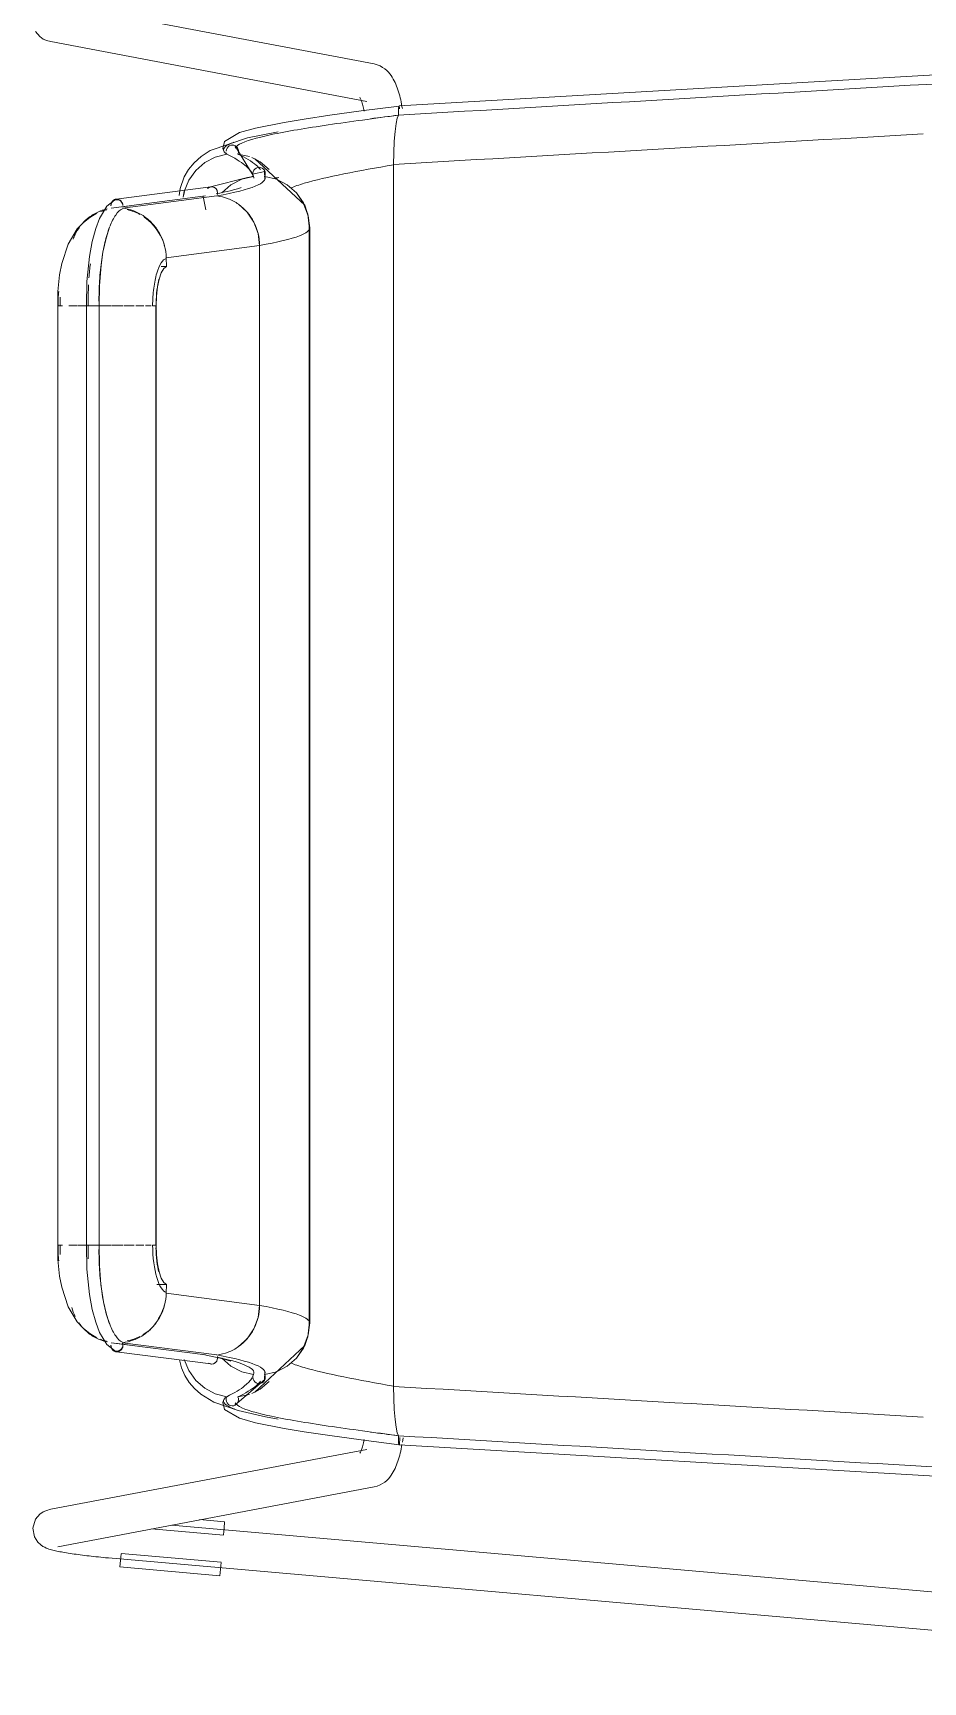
# Model space of a CAD drawing. Header units: millimetres. Extents: x 155927 to 295199, y -4084 to 97293.
# Drawn here: x 158906 to 159186, y 25223 to 25741 of the extents above; entities that cross this region are included whole.
import ezdxf

# ---------------------------------------------------------------- set-up
doc = ezdxf.new("R2010")
doc.units = ezdxf.units.MM
doc.header["$MEASUREMENT"] = 0
doc.layers.add('I-FURN', color=8, linetype='CONTINUOUS', lineweight=9)

msp = doc.modelspace()

# ---------------------------------------------------------------- linework, layer by layer
at = {"layer": 'I-FURN'}
for p, q in [((159013.41, 25731.3), (158914.12, 25750.11)), ((158907.13, 25741.46), (158908.45, 25739.88)), ((158908.45, 25739.88), (158909.53, 25739.13)), ((158909.53, 25739.13), (158910.33, 25738.76)), ((158910.33, 25738.76), (158910.95, 25738.54)), ((158910.95, 25738.54), (158911.47, 25738.41)), ((158911.47, 25738.41), (158911.89, 25738.32)), ((158911.89, 25738.32), (159011.18, 25719.51)), ((159021.26, 25718.11), (159353.17, 25737.39)), ((159013.41, 25731.3), (159014.4, 25731.04)), ((159014.4, 25731.04), (159015.29, 25730.68)), ((159015.29, 25730.68), (159016.08, 25730.24)), ((159016.08, 25730.24), (159016.77, 25729.75)), ((159016.77, 25729.75), (159017.37, 25729.24)), ((159017.37, 25729.24), (159017.89, 25728.72)), ((159017.89, 25728.72), (159018.34, 25728.19)), ((159018.34, 25728.19), (159018.74, 25727.66)), ((159018.74, 25727.66), (159019.1, 25727.12)), ((159019.1, 25727.12), (159019.42, 25726.58)), ((159019.42, 25726.58), (159019.71, 25726.05)), ((159019.71, 25726.05), (159019.99, 25725.5)), ((159019.99, 25725.5), (159020.24, 25724.94)), ((159020.24, 25724.94), (159020.47, 25724.37)), ((159020.47, 25724.37), (159020.69, 25723.79)), ((159008.95, 25720.73), (159008.96, 25720.7)), ((159008.96, 25720.7), (159009.01, 25720.63)), ((159009.01, 25720.63), (159009.05, 25720.54)), ((159009.05, 25720.54), (159009.13, 25720.39)), ((159009.13, 25720.39), (159009.21, 25720.2)), ((159009.21, 25720.2), (159009.31, 25719.96)), ((159009.31, 25719.96), (159009.41, 25719.69)), ((159009.41, 25719.69), (159009.52, 25719.39)), ((159009.52, 25719.39), (159009.63, 25719.05)), ((159009.63, 25719.05), (159009.73, 25718.69)), ((159020.69, 25723.79), (159020.9, 25723.19)), ((159020.9, 25723.19), (159021.09, 25722.59)), ((159021.09, 25722.59), (159021.28, 25721.97)), ((159021.28, 25721.97), (159021.45, 25721.34)), ((159021.45, 25721.34), (159021.61, 25720.7)), ((159021.61, 25720.7), (159021.76, 25720.04)), ((159021.76, 25720.04), (159021.91, 25719.37)), ((159021.91, 25719.37), (159022.04, 25718.69)), ((158991.45, 25714.01), (158985.14, 25712.98)), ((158999.47, 25715.19), (158991.45, 25714.01)), ((159009.4, 25716.55), (158999.47, 25715.19)), ((159021.26, 25718.1), (159009.4, 25716.55)), ((159009.73, 25718.69), (159009.84, 25718.29)), ((159009.84, 25718.29), (159009.95, 25717.87)), ((159009.95, 25717.87), (159010.05, 25717.43)), ((159010.05, 25717.43), (159010.15, 25716.96)), ((159010.15, 25716.96), (159010.25, 25716.47)), ((159020.3, 25712.6), (159020.67, 25714.34)), ((159020.67, 25714.34), (159020.3, 25712.59)), ((159020.67, 25714.34), (159021.07, 25715.24)), ((159021.07, 25715.24), (159020.67, 25714.34)), ((159021.05, 25716.7), (159021.08, 25717.16)), ((159021.06, 25716.7), (159021.05, 25716.21)), ((159021.05, 25716.21), (159021.05, 25716.7)), ((159021.05, 25716.21), (159021.05, 25715.71)), ((159021.05, 25715.71), (159021.05, 25716.21)), ((159021.05, 25715.71), (159021.07, 25715.24)), ((159021.07, 25715.24), (159021.05, 25715.71)), ((159021.08, 25717.15), (159021.06, 25716.7)), ((159021.11, 25717.54), (159021.08, 25717.15)), ((159021.08, 25717.16), (159021.11, 25717.54)), ((159021.15, 25717.84), (159021.11, 25717.54)), ((159021.11, 25717.54), (159021.15, 25717.84)), ((159021.26, 25718.11), (159021.31, 25718.04)), ((159021.31, 25718.04), (159021.26, 25718.1)), ((159021.4, 25717.57), (159021.36, 25717.86)), ((159021.36, 25717.86), (159021.4, 25717.57)), ((159021.44, 25717.19), (159021.4, 25717.57)), ((159021.4, 25717.57), (159021.44, 25717.19)), ((159022.04, 25718.69), (159022.17, 25718)), ((159022.17, 25718), (159022.28, 25717.3)), ((158971.12, 25709.77), (158966.48, 25707)), ((158976.12, 25711.18), (158971.12, 25709.77)), ((158983.34, 25710), (158973.68, 25708.09)), ((158985.14, 25712.98), (158976.12, 25711.18)), ((159019.75, 25707.04), (159019.99, 25710.1)), ((159019.99, 25710.09), (159019.75, 25706.99)), ((159019.99, 25710.13), (159020.3, 25712.59)), ((159020.3, 25712.59), (159019.99, 25710.09)), ((158961.97, 25704.11), (158959.14, 25702.29)), ((158973.68, 25708.09), (158961.97, 25704.11)), ((158966.48, 25707), (158965.95, 25704.81)), ((158965.95, 25704.81), (158966.25, 25703.9)), ((158967.04, 25704.45), (158966.96, 25703.96)), ((158966.97, 25703.96), (158967.04, 25704.45)), ((158967.04, 25704.45), (158967.24, 25704.91)), ((158967.23, 25704.91), (158967.04, 25704.45)), ((158967.54, 25705.3), (158967.23, 25704.91)), ((158967.24, 25704.91), (158967.54, 25705.29)), ((158967.94, 25705.6), (158967.54, 25705.3)), ((158967.54, 25705.29), (158967.94, 25705.59)), ((158967.94, 25705.59), (158968.39, 25705.79)), ((158968.39, 25705.79), (158967.94, 25705.6)), ((158968.87, 25705.87), (158968.39, 25705.79)), ((158968.39, 25705.79), (158968.87, 25705.86)), ((158969.36, 25705.81), (158968.87, 25705.87)), ((158968.87, 25705.86), (158969.36, 25705.8)), ((158969.82, 25705.63), (158969.36, 25705.81)), ((158969.36, 25705.8), (158969.82, 25705.62)), ((158969.73, 25705.67), (158975.44, 25696.28)), ((158970.22, 25705.34), (158969.82, 25705.63)), ((158969.82, 25705.62), (158970.22, 25705.33)), ((158970.54, 25704.96), (158970.22, 25705.34)), ((158970.22, 25705.33), (158970.54, 25704.96)), ((158970.54, 25704.96), (158970.75, 25704.51)), ((158970.75, 25704.51), (158970.54, 25704.96)), ((158970.81, 25703.52), (158970.66, 25703.04)), ((158970.66, 25703.04), (158970.81, 25703.52)), ((158970.75, 25704.51), (158970.84, 25704.02)), ((158970.84, 25704.02), (158970.75, 25704.51)), ((158970.84, 25704.02), (158970.81, 25703.52)), ((158970.81, 25703.52), (158970.84, 25704.02)), ((159019.6, 25703.52), (159019.75, 25706.99)), ((159019.75, 25706.99), (159019.6, 25703.46)), ((158956.9, 25700.3), (158955.12, 25698.13)), ((158959.14, 25702.29), (158956.9, 25700.3)), ((158960.22, 25700.35), (158957.39, 25697.87)), ((158963.54, 25702.09), (158960.22, 25700.35)), ((158967.17, 25702.99), (158963.54, 25702.09)), ((158967.17, 25702.99), (158967.01, 25703.46)), ((158967.01, 25703.46), (158967.17, 25702.99)), ((158970.66, 25703.04), (158974.27, 25702.25)), ((158974.27, 25702.26), (158970.66, 25703.04)), ((158977.6, 25700.62), (158975.02, 25701.98)), ((158975.94, 25698.33), (158975.62, 25697.94)), ((158975.63, 25697.94), (158975.94, 25698.32)), ((158975.92, 25701.56), (158977.59, 25700.61)), ((158975.92, 25701.56), (158991.62, 25686.96)), ((158975.94, 25698.32), (158976.34, 25698.62)), ((158976.34, 25698.62), (158975.94, 25698.33)), ((158976.8, 25698.81), (158976.34, 25698.62)), ((158976.34, 25698.62), (158976.8, 25698.8)), ((158976.8, 25698.8), (158977.29, 25698.87)), ((158977.29, 25698.87), (158976.8, 25698.81)), ((158977.29, 25698.87), (158977.78, 25698.8)), ((158977.78, 25698.81), (158977.29, 25698.87)), ((158980.43, 25698.22), (158977.6, 25700.62)), ((158977.6, 25700.61), (158980.43, 25698.21)), ((158978.25, 25698.62), (158977.78, 25698.81)), ((158977.78, 25698.8), (158978.24, 25698.62)), ((158978.24, 25698.62), (158978.65, 25698.32)), ((158978.65, 25698.33), (158978.25, 25698.62)), ((158978.96, 25697.94), (158978.65, 25698.33)), ((158978.65, 25698.32), (158978.96, 25697.94)), ((159019.54, 25699.77), (159019.6, 25703.46)), ((159019.6, 25703.46), (159019.54, 25699.69)), ((159019.54, 25699.69), (159019.54, 25316.29)), ((159019.54, 25316.29), (159019.54, 25699.69)), ((158953.78, 25695.86), (158952.48, 25692.26)), ((158955.12, 25698.13), (158953.78, 25695.86)), ((158955.22, 25694.78), (158953.82, 25691.27)), ((158957.39, 25697.87), (158955.22, 25694.78)), ((158962.08, 25692.71), (158973.69, 25695.68)), ((158968.43, 25693.39), (158965.56, 25690.88)), ((158971.83, 25695.14), (158968.43, 25693.39)), ((158975.54, 25696.03), (158971.83, 25695.14)), ((158973.69, 25695.68), (158975.56, 25696)), ((158974.98, 25695.96), (158975.54, 25696.03)), ((158979.15, 25697.55), (158975.26, 25696.71)), ((158975.34, 25697), (158975.42, 25697.49)), ((158975.42, 25697.49), (158975.34, 25697)), ((158975.38, 25696.5), (158975.34, 25697)), ((158975.34, 25697), (158975.38, 25696.5)), ((158975.54, 25696.03), (158975.38, 25696.5)), ((158975.38, 25696.5), (158975.54, 25696.03)), ((158975.42, 25697.49), (158975.63, 25697.94)), ((158975.62, 25697.94), (158975.42, 25697.49)), ((158978.96, 25697.94), (158979.16, 25697.49)), ((158979.17, 25697.49), (158978.96, 25697.94)), ((158979.02, 25697.85), (158979.06, 25694.96)), ((158979.21, 25696.5), (158979.04, 25696.03)), ((158979.05, 25696.03), (158979.21, 25696.5)), ((158982.76, 25695.14), (158979.05, 25696.03)), ((158979.16, 25697.49), (158979.25, 25697)), ((158979.25, 25697), (158979.17, 25697.49)), ((158979.25, 25697), (158979.21, 25696.5)), ((158979.21, 25696.5), (158979.25, 25697)), ((158986.16, 25693.39), (158982.76, 25695.14)), ((158982.76, 25695.13), (158986.15, 25693.38)), ((158986.15, 25693.38), (158989.02, 25690.87)), ((158989.03, 25690.88), (158986.16, 25693.39)), ((158931.88, 25688.51), (158929.5, 25686.62)), ((158930.82, 25686.03), (158960.51, 25689.87)), ((158932.38, 25688.87), (158962.16, 25692.72)), ((158964.06, 25689.89), (158934.36, 25686.05)), ((158952.48, 25692.26), (158952.19, 25689.99)), ((158953.82, 25691.27), (158953.45, 25689.53)), ((158953.45, 25689.52), (158953.83, 25691.26)), ((158959.73, 25689.75), (158960.57, 25685.52)), ((158961.48, 25692.48), (158961.09, 25692.19)), ((158961.92, 25692.67), (158961.48, 25692.48)), ((158962.39, 25692.74), (158961.92, 25692.67)), ((158962.86, 25692.67), (158962.39, 25692.74)), ((158963.3, 25692.48), (158962.86, 25692.67)), ((158963.68, 25692.19), (158963.3, 25692.48)), ((158963.98, 25691.8), (158963.68, 25692.19)), ((158964.18, 25691.35), (158963.98, 25691.8)), ((158964.26, 25690.86), (158964.18, 25691.35)), ((158964.22, 25690.36), (158964.26, 25690.86)), ((158989.02, 25690.87), (158991.19, 25687.74)), ((158991.2, 25687.74), (158989.03, 25690.88)), ((158991.02, 25688.06), (158992.75, 25683.59)), ((158924.12, 25683.15), (158922.05, 25681.48)), ((158926.39, 25684.48), (158924.12, 25683.15)), ((158927.19, 25682.79), (158926, 25679.62)), ((158929.5, 25686.62), (158927.19, 25682.79)), ((158936.79, 25686.8), (158934.35, 25686.48)), ((158973.57, 25684.77), (158970.83, 25687.26)), ((158975.65, 25681.66), (158973.57, 25684.77)), ((158991.19, 25687.74), (158992.56, 25684.17)), ((158992.57, 25684.17), (158991.2, 25687.74)), ((158991.62, 25686.96), (158992.32, 25685.03)), ((158992.56, 25684.17), (158993.04, 25680.38)), ((158993.04, 25680.38), (158992.57, 25684.17)), ((158992.75, 25683.59), (158993.19, 25679.84)), ((158920.21, 25679.51), (158917.34, 25674.79)), ((158922.05, 25681.48), (158920.21, 25679.51)), ((158926, 25679.62), (158924.92, 25675.58)), ((158930.34, 25680.08), (158929.24, 25676.65)), ((158976.96, 25678.11), (158975.65, 25681.66)), ((158977.44, 25674.34), (158976.96, 25678.11)), ((158993.04, 25680.38), (158993.04, 25335.6)), ((158993.04, 25335.6), (158993.04, 25680.38)), ((158993.19, 25640.93), (158993.19, 25679.84)), ((158917.34, 25674.79), (158915.32, 25668.64)), ((158924.92, 25675.58), (158924.06, 25670.86)), ((158929.24, 25676.65), (158928.27, 25672.22)), ((158948.16, 25670.48), (158977.44, 25674.34)), ((158977.44, 25674.34), (158977.44, 25341.63)), ((158977.44, 25341.63), (158977.44, 25674.34)), ((158915.32, 25668.64), (158914.67, 25665.14)), ((158924.06, 25670.86), (158923.26, 25662.98)), ((158927.68, 25668.2), (158927.15, 25661.64)), ((158928.27, 25672.22), (158927.68, 25668.2)), ((158948.23, 25667.77), (158946.57, 25667.77)), ((158947.37, 25667.13), (158948.23, 25667.77)), ((158948.23, 25667.77), (158948.16, 25670.48)), ((158914.67, 25665.14), (158914.15, 25659.93)), ((158923.26, 25662.98), (158923.11, 25655.41)), ((158945.4, 25661.3), (158945.91, 25663.8)), ((158945.91, 25663.8), (158946.58, 25665.78)), ((158946.58, 25665.78), (158947.37, 25667.13)), ((158914.15, 25659.93), (158914.07, 25655.41)), ((158927.15, 25661.64), (158927.07, 25655.41)), ((158944.97, 25655.41), (158945.08, 25658.45)), ((158945.08, 25658.45), (158945.4, 25661.3)), ((158914.07, 25655.41), (158914.07, 25360.56)), ((158914.24, 25655.41), (158914.07, 25655.41)), ((158914.09, 25655.41), (158915.56, 25655.41)), ((158917.59, 25655.41), (158920.17, 25655.41)), ((158923.35, 25655.41), (158920.33, 25655.41)), ((158920.34, 25655.41), (158923.35, 25655.41)), ((158923.11, 25655.41), (158923.11, 25360.56)), ((158923.11, 25655.41), (158926.96, 25655.41)), ((158923.18, 25655.41), (158923.11, 25655.41)), ((158923.38, 25655.41), (158923.18, 25655.41)), ((158923.68, 25655.41), (158923.38, 25655.41)), ((158924.07, 25655.41), (158923.68, 25655.41)), ((158924.52, 25655.41), (158924.07, 25655.41)), ((158925.02, 25655.41), (158924.52, 25655.41)), ((158925.51, 25655.41), (158925.02, 25655.41)), ((158925.99, 25655.41), (158925.51, 25655.41)), ((158926.41, 25655.41), (158925.99, 25655.41)), ((158926.74, 25655.41), (158926.41, 25655.41)), ((158926.96, 25655.41), (158926.74, 25655.41)), ((158927.04, 25655.41), (158930.86, 25655.41)), ((158930.85, 25655.41), (158927.04, 25655.41)), ((158927.07, 25360.56), (158927.07, 25655.41)), ((158931.05, 25655.41), (158934.61, 25655.41)), ((158937.52, 25655.41), (158934.97, 25655.41)), ((158937.5, 25655.41), (158938.08, 25655.41)), ((158938.6, 25655.41), (158941.06, 25655.41)), ((158941.65, 25655.41), (158943.39, 25655.41)), ((158944.91, 25655.41), (158944.91, 25360.56)), ((158944.97, 25360.56), (158944.97, 25655.41)), ((158993.19, 25336.13), (158993.19, 25640.93)), ((158914.07, 25360.56), (158914.24, 25360.56)), ((158914.15, 25356.04), (158914.07, 25360.56)), ((158915.56, 25360.56), (158914.09, 25360.56)), ((158920.17, 25360.56), (158917.59, 25360.56)), ((158920.33, 25360.56), (158923.35, 25360.56)), ((158923.35, 25360.56), (158920.34, 25360.56)), ((158927.07, 25360.56), (158923.11, 25360.56)), ((158923.26, 25353), (158923.11, 25360.56)), ((158923.11, 25360.56), (158923.18, 25360.56)), ((158923.18, 25360.56), (158923.38, 25360.56)), ((158923.38, 25360.56), (158923.68, 25360.56)), ((158923.68, 25360.56), (158924.07, 25360.56)), ((158924.07, 25360.56), (158924.52, 25360.56)), ((158924.52, 25360.56), (158925.02, 25360.56)), ((158925.02, 25360.56), (158925.51, 25360.56)), ((158925.51, 25360.56), (158925.99, 25360.56)), ((158925.99, 25360.56), (158926.41, 25360.56)), ((158926.41, 25360.56), (158926.74, 25360.56)), ((158926.74, 25360.56), (158926.96, 25360.56)), ((158926.96, 25360.56), (158927.06, 25360.56)), ((158927.04, 25360.56), (158930.85, 25360.56)), ((158930.86, 25360.56), (158927.04, 25360.56)), ((158927.07, 25360.56), (158927.16, 25354.15)), ((158934.61, 25360.56), (158931.05, 25360.56)), ((158934.97, 25360.56), (158937.52, 25360.56)), ((158938.08, 25360.56), (158937.5, 25360.56)), ((158941.06, 25360.56), (158938.6, 25360.56)), ((158943.39, 25360.56), (158941.65, 25360.56)), ((158945.08, 25357.53), (158944.97, 25360.56)), ((158945.4, 25354.67), (158945.08, 25357.53)), ((158914.67, 25350.84), (158914.15, 25356.04)), ((158924.06, 25345.12), (158923.26, 25353)), ((158927.16, 25354.15), (158927.64, 25348.16)), ((158945.91, 25352.18), (158945.4, 25354.67)), ((158946.58, 25350.2), (158945.91, 25352.18)), ((158915.32, 25347.34), (158914.67, 25350.84)), ((158917.34, 25341.19), (158915.32, 25347.34)), ((158927.64, 25348.16), (158928.47, 25342.73)), ((158945.22, 25348.21), (158948.23, 25348.21)), ((158947.37, 25348.85), (158946.58, 25350.2)), ((158948.23, 25348.21), (158947.37, 25348.85)), ((158948.16, 25345.49), (158948.23, 25348.21)), ((158920.21, 25336.47), (158917.34, 25341.19)), ((158924.92, 25340.4), (158924.06, 25345.12)), ((158928.47, 25342.73), (158929.27, 25339.23)), ((158977.44, 25341.63), (158948.16, 25345.49)), ((158976.96, 25337.86), (158977.44, 25341.63)), ((158922.05, 25334.49), (158920.21, 25336.47)), ((158926, 25336.36), (158924.92, 25340.4)), ((158927.19, 25333.19), (158926, 25336.36)), ((158929.27, 25339.23), (158930.15, 25336.4)), ((158930.15, 25336.4), (158930.34, 25335.89)), ((158975.65, 25334.32), (158976.96, 25337.86)), ((158992.75, 25332.39), (158993.19, 25336.14)), ((158924.12, 25332.82), (158922.05, 25334.49)), ((158926.39, 25331.49), (158924.12, 25332.82)), ((158929.5, 25329.36), (158927.19, 25333.19)), ((158970.83, 25328.72), (158973.57, 25331.2)), ((158973.57, 25331.2), (158975.65, 25334.32)), ((158991.02, 25327.92), (158992.75, 25332.39)), ((158992.56, 25331.81), (158991.19, 25328.24)), ((158991.2, 25328.24), (158992.57, 25331.81)), ((158991.62, 25329.02), (158992.32, 25330.95)), ((158993.04, 25335.6), (158992.56, 25331.81)), ((158992.57, 25331.81), (158993.04, 25335.6)), ((158931.88, 25327.47), (158929.5, 25329.36)), ((158960.51, 25326.11), (158930.82, 25329.95)), ((158936.79, 25329.18), (158932.01, 25329.8)), ((158962.16, 25323.26), (158932.38, 25327.11)), ((158964.06, 25326.09), (158934.36, 25329.93)), ((158966.03, 25324.85), (158959.73, 25326.23)), ((158975.92, 25314.42), (158991.62, 25329.02)), ((158991.19, 25328.24), (158989.02, 25325.1)), ((158989.03, 25325.1), (158991.2, 25328.24)), ((158952.31, 25324.57), (158952.97, 25322.06)), ((158952.97, 25322.06), (158953.99, 25319.69)), ((158953.82, 25324.71), (158955.22, 25321.19)), ((158955.22, 25321.19), (158957.39, 25318.11)), ((158961.48, 25323.5), (158961.92, 25323.31)), ((158961.92, 25323.31), (158962.39, 25323.24)), ((158962.39, 25323.24), (158962.86, 25323.31)), ((158962.86, 25323.31), (158963.3, 25323.5)), ((158963.3, 25323.5), (158963.68, 25323.79)), ((158963.68, 25323.79), (158963.98, 25324.17)), ((158963.98, 25324.17), (158964.18, 25324.63)), ((158964.18, 25324.63), (158964.26, 25325.12)), ((158964.26, 25325.12), (158964.22, 25325.62)), ((158965.56, 25325.1), (158968.43, 25322.59)), ((158968.46, 25324.1), (158966.03, 25324.85)), ((158968.43, 25322.59), (158971.83, 25320.84)), ((158971.83, 25320.84), (158975.54, 25319.94)), ((158979.02, 25318.13), (158979.06, 25321.01)), ((158979.05, 25319.94), (158982.76, 25320.84)), ((158986.15, 25322.6), (158982.76, 25320.84)), ((158982.76, 25320.84), (158986.16, 25322.59)), ((158989.02, 25325.1), (158986.15, 25322.6)), ((158986.16, 25322.59), (158989.03, 25325.1)), ((158953.99, 25319.69), (158955.37, 25317.5)), ((158955.37, 25317.5), (158957.05, 25315.52)), ((158957.05, 25315.52), (158959.02, 25313.78)), ((158957.39, 25318.11), (158960.22, 25315.63)), ((158960.22, 25315.63), (158963.54, 25313.89)), ((158969.73, 25310.31), (158979.15, 25318.43)), ((158975.54, 25319.95), (158974.98, 25320.02)), ((158975.02, 25314), (158977.6, 25315.36)), ((158975.26, 25319.27), (158975.44, 25319.7)), ((158975.34, 25318.98), (158975.38, 25319.48)), ((158975.38, 25319.47), (158975.34, 25318.98)), ((158975.42, 25318.49), (158975.34, 25318.98)), ((158975.34, 25318.98), (158975.42, 25318.49)), ((158975.38, 25319.48), (158975.54, 25319.95)), ((158975.54, 25319.94), (158975.38, 25319.47)), ((158975.63, 25318.04), (158975.42, 25318.49)), ((158975.42, 25318.49), (158975.62, 25318.03)), ((158975.62, 25318.03), (158975.94, 25317.65)), ((158975.94, 25317.66), (158975.63, 25318.04)), ((158977.59, 25315.37), (158975.92, 25314.42)), ((158976.34, 25317.36), (158975.94, 25317.66)), ((158975.94, 25317.65), (158976.34, 25317.36)), ((158976.8, 25317.17), (158976.34, 25317.36)), ((158976.34, 25317.36), (158976.8, 25317.17)), ((158977.29, 25317.11), (158976.8, 25317.17)), ((158976.8, 25317.17), (158977.29, 25317.1)), ((158977.78, 25317.17), (158977.29, 25317.11)), ((158977.29, 25317.1), (158977.78, 25317.17)), ((158980.43, 25317.76), (158977.59, 25315.37)), ((158977.6, 25315.36), (158980.43, 25317.76)), ((158978.24, 25317.36), (158977.78, 25317.17)), ((158977.78, 25317.17), (158978.25, 25317.36)), ((158978.65, 25317.66), (158978.24, 25317.36)), ((158978.25, 25317.36), (158978.65, 25317.65)), ((158978.96, 25318.04), (158978.65, 25317.66)), ((158978.65, 25317.65), (158978.96, 25318.03)), ((158979.16, 25318.49), (158978.96, 25318.04)), ((158978.96, 25318.03), (158979.17, 25318.49)), ((158979.04, 25319.95), (158979.21, 25319.48)), ((158979.21, 25319.47), (158979.05, 25319.94)), ((158979.25, 25318.98), (158979.16, 25318.49)), ((158979.17, 25318.49), (158979.25, 25318.98)), ((158979.21, 25319.48), (158979.25, 25318.98)), ((158979.25, 25318.98), (158979.21, 25319.47)), ((159019.54, 25316.29), (159019.6, 25312.52)), ((159019.6, 25312.52), (159019.54, 25316.21)), ((158959.02, 25313.78), (158963.13, 25311.28)), ((158963.13, 25311.28), (158970.76, 25308.61)), ((158963.54, 25313.89), (158967.17, 25312.99)), ((158965.95, 25311.17), (158966.25, 25312.08)), ((158966.48, 25308.98), (158965.95, 25311.17)), ((158967.01, 25312.52), (158966.96, 25312.02)), ((158966.96, 25312.02), (158967.04, 25311.52)), ((158966.97, 25312.02), (158967.01, 25312.52)), ((158967.04, 25311.53), (158966.97, 25312.02)), ((158967.01, 25312.52), (158967.17, 25312.99)), ((158967.17, 25312.99), (158967.01, 25312.52)), ((158967.24, 25311.07), (158967.04, 25311.53)), ((158967.04, 25311.52), (158967.23, 25311.07)), ((158967.23, 25311.07), (158967.54, 25310.68)), ((158967.54, 25310.68), (158967.24, 25311.07)), ((158967.94, 25310.38), (158967.54, 25310.68)), ((158967.54, 25310.68), (158967.94, 25310.38)), ((158968.39, 25310.19), (158967.94, 25310.38)), ((158967.94, 25310.38), (158968.39, 25310.18)), ((158968.87, 25310.11), (158968.39, 25310.19)), ((158968.39, 25310.18), (158968.87, 25310.11)), ((158969.36, 25310.17), (158968.87, 25310.11)), ((158968.87, 25310.11), (158969.36, 25310.17)), ((158969.82, 25310.36), (158969.36, 25310.17)), ((158969.36, 25310.17), (158969.82, 25310.35)), ((158970, 25310.46), (158969.79, 25310.34)), ((158970.22, 25310.64), (158969.82, 25310.36)), ((158969.82, 25310.35), (158970.22, 25310.64)), ((158970.54, 25311.02), (158970.22, 25310.64)), ((158970.22, 25310.64), (158970.54, 25311.02)), ((158970.75, 25311.47), (158970.54, 25311.02)), ((158970.54, 25311.02), (158970.75, 25311.47)), ((158974.27, 25313.73), (158970.66, 25312.94)), ((158970.66, 25312.94), (158974.27, 25313.72)), ((158970.66, 25312.94), (158970.81, 25312.46)), ((158970.81, 25312.46), (158970.66, 25312.94)), ((158970.84, 25311.96), (158970.75, 25311.47)), ((158970.75, 25311.47), (158970.84, 25311.96)), ((158970.81, 25312.46), (158970.84, 25311.96)), ((158970.84, 25311.96), (158970.81, 25312.46)), ((159019.6, 25312.52), (159019.75, 25308.99)), ((159019.75, 25308.98), (159019.6, 25312.46)), ((158971.12, 25306.21), (158966.48, 25308.98)), ((158970.76, 25308.61), (158979.28, 25306.72)), ((158976.12, 25304.8), (158971.12, 25306.21)), ((158979.28, 25306.72), (158983.34, 25305.98)), ((159019.75, 25308.99), (159019.99, 25305.88)), ((159019.99, 25305.88), (159019.75, 25308.94)), ((159019.99, 25305.88), (159020.3, 25303.39)), ((159020.3, 25303.39), (159019.99, 25305.85)), ((158985.14, 25303), (158976.12, 25304.8)), ((158991.45, 25301.97), (158985.14, 25303)), ((158999.47, 25300.78), (158991.45, 25301.97)), ((159009.4, 25299.43), (158999.47, 25300.78)), ((159020.3, 25303.39), (159020.67, 25301.64)), ((159020.67, 25301.64), (159020.3, 25303.38)), ((159021.07, 25300.74), (159020.67, 25301.64)), ((159020.67, 25301.64), (159021.07, 25300.74)), ((159021.07, 25300.74), (159021.05, 25300.27)), ((159021.05, 25300.27), (159021.07, 25300.74)), ((159021.05, 25300.27), (159021.05, 25299.77)), ((159021.05, 25299.77), (159021.05, 25300.27)), ((159021.05, 25299.77), (159021.06, 25299.28)), ((159021.05, 25299.27), (159021.05, 25299.77)), ((159021.47, 25299.73), (159021.47, 25300.23)), ((159021.47, 25300.23), (159021.47, 25299.73)), ((159022.39, 25299.4), (159022.49, 25300.12)), ((159011.18, 25296.47), (158911.89, 25277.66)), ((159008.95, 25295.25), (159008.96, 25295.28)), ((159008.96, 25295.28), (159009.01, 25295.35)), ((159009.01, 25295.35), (159009.05, 25295.44)), ((159009.05, 25295.44), (159009.13, 25295.59)), ((159009.13, 25295.59), (159009.21, 25295.78)), ((159009.21, 25295.78), (159009.31, 25296.01)), ((159009.31, 25296.01), (159009.41, 25296.28)), ((159021.26, 25297.87), (159009.4, 25299.43)), ((159009.41, 25296.28), (159009.52, 25296.59)), ((159009.52, 25296.59), (159009.63, 25296.92)), ((159009.63, 25296.92), (159009.73, 25297.29)), ((159009.73, 25297.29), (159009.84, 25297.68)), ((159009.84, 25297.68), (159009.95, 25298.1)), ((159009.95, 25298.1), (159010.05, 25298.55)), ((159010.05, 25298.55), (159010.15, 25299.02)), ((159010.15, 25299.02), (159010.25, 25299.51)), ((159021.08, 25298.82), (159021.05, 25299.27)), ((159021.06, 25299.28), (159021.08, 25298.82)), ((159021.08, 25298.82), (159021.11, 25298.44)), ((159021.11, 25298.43), (159021.08, 25298.82)), ((159021.11, 25298.44), (159021.15, 25298.14)), ((159021.15, 25298.14), (159021.11, 25298.43)), ((159021.15, 25298.14), (159021.2, 25297.95)), ((159021.2, 25297.94), (159021.15, 25298.14)), ((159021.2, 25297.95), (159021.26, 25297.87)), ((159021.26, 25297.87), (159021.2, 25297.94)), ((159021.26, 25297.87), (159021.31, 25297.94)), ((159021.31, 25297.93), (159021.26, 25297.87)), ((159021.26, 25297.87), (159353.17, 25278.58)), ((159021.28, 25294.01), (159021.45, 25294.64)), ((159021.31, 25297.94), (159021.36, 25298.12)), ((159021.36, 25298.12), (159021.31, 25297.93)), ((159021.36, 25298.12), (159021.4, 25298.41)), ((159021.4, 25298.41), (159021.36, 25298.12)), ((159021.4, 25298.41), (159021.44, 25298.79)), ((159021.44, 25298.79), (159021.4, 25298.41)), ((159021.44, 25298.79), (159021.46, 25299.24)), ((159021.46, 25299.24), (159021.44, 25298.79)), ((159021.45, 25294.64), (159021.61, 25295.28)), ((159021.46, 25299.24), (159021.47, 25299.73)), ((159021.47, 25299.73), (159021.46, 25299.24)), ((159021.61, 25295.28), (159021.76, 25295.93)), ((159021.76, 25295.93), (159021.91, 25296.6)), ((159021.91, 25296.6), (159022.04, 25297.28)), ((159022.04, 25297.28), (159022.17, 25297.98)), ((159022.28, 25298.68), (159022.39, 25299.4)), ((159019.1, 25288.85), (159019.42, 25289.39)), ((159019.42, 25289.39), (159019.71, 25289.93)), ((159019.71, 25289.93), (159019.99, 25290.48)), ((159019.99, 25290.48), (159020.24, 25291.04)), ((159020.24, 25291.04), (159020.47, 25291.61)), ((159020.47, 25291.61), (159020.69, 25292.19)), ((159020.69, 25292.19), (159020.9, 25292.78)), ((159020.9, 25292.78), (159021.09, 25293.39)), ((159021.09, 25293.39), (159021.28, 25294.01)), ((158914.12, 25265.87), (159013.41, 25284.68)), ((159013.41, 25284.68), (159014.4, 25284.94)), ((159014.4, 25284.94), (159015.29, 25285.3)), ((159015.29, 25285.3), (159016.08, 25285.74)), ((159016.08, 25285.74), (159016.77, 25286.22)), ((159016.77, 25286.22), (159017.37, 25286.73)), ((159017.37, 25286.73), (159017.89, 25287.25)), ((159017.89, 25287.25), (159018.34, 25287.78)), ((159018.34, 25287.78), (159018.74, 25288.32)), ((159018.74, 25288.32), (159019.1, 25288.85)), ((158907.13, 25274.52), (158906.29, 25271.77)), ((158907.13, 25274.52), (158908.45, 25276.1)), ((158908.45, 25276.1), (158909.53, 25276.84)), ((158909.53, 25276.84), (158910.33, 25277.22)), ((158910.33, 25277.22), (158910.95, 25277.43)), ((158910.95, 25277.43), (158911.47, 25277.57)), ((158911.47, 25277.57), (158911.89, 25277.66)), ((158966.47, 25273.72), (158958.58, 25274.42)), ((158906.29, 25271.77), (158906.78, 25269.01)), ((158906.78, 25269.01), (158907.82, 25267.35)), ((158943.5, 25271.48), (158966.1, 25269.49)), ((159374.34, 25235.39), (158949.84, 25272.69)), ((158966.29, 25271.68), (158966.11, 25269.62)), ((158966.47, 25273.72), (158966.29, 25271.68)), ((158907.82, 25267.35), (158908.73, 25266.5)), ((158908.73, 25266.5), (158909.43, 25266.02)), ((158909.43, 25266.02), (158909.99, 25265.72)), ((158909.99, 25265.72), (158910.46, 25265.5)), ((158910.46, 25265.5), (158910.89, 25265.33)), ((158910.89, 25265.33), (158911.3, 25265.19)), ((158911.3, 25265.19), (158911.69, 25265.07)), ((158911.69, 25265.07), (158912.09, 25264.95)), ((158912.09, 25264.95), (158912.49, 25264.84)), ((158912.49, 25264.84), (158912.9, 25264.74)), ((158912.9, 25264.74), (158913.33, 25264.64)), ((158913.33, 25264.64), (158913.77, 25264.54)), ((158913.77, 25264.54), (158914.23, 25264.44)), ((158914.23, 25264.44), (158914.71, 25264.35)), ((158914.71, 25264.35), (158915.21, 25264.25)), ((158915.21, 25264.25), (158915.72, 25264.16)), ((158915.72, 25264.16), (158916.25, 25264.07)), ((158916.25, 25264.07), (158916.81, 25263.97)), ((158916.81, 25263.97), (158917.37, 25263.88)), ((158917.37, 25263.88), (158917.96, 25263.79)), ((158917.96, 25263.79), (158918.56, 25263.7)), ((158918.56, 25263.7), (158919.18, 25263.61)), ((158919.18, 25263.61), (158919.82, 25263.52)), ((158919.82, 25263.52), (158920.47, 25263.43)), ((158933.76, 25261.62), (158933.94, 25263.68)), ((158965.36, 25261.04), (158933.95, 25263.8)), ((158920.47, 25263.43), (158921.13, 25263.34)), ((158921.13, 25263.34), (158921.8, 25263.25)), ((158921.8, 25263.25), (158922.49, 25263.17)), ((158922.49, 25263.17), (158923.19, 25263.08)), ((158923.19, 25263.08), (158923.9, 25263)), ((158923.9, 25263), (158924.62, 25262.92)), ((158924.62, 25262.92), (158925.34, 25262.84)), ((158925.34, 25262.84), (158926.08, 25262.76)), ((158926.08, 25262.76), (158926.82, 25262.68)), ((158926.82, 25262.68), (158927.56, 25262.61)), ((158927.56, 25262.61), (158928.31, 25262.54)), ((158928.31, 25262.54), (158929.06, 25262.47)), ((158929.06, 25262.47), (158929.81, 25262.4)), ((158929.81, 25262.4), (158929.97, 25262.39)), ((158929.97, 25262.39), (159373.29, 25223.44)), ((158933.58, 25259.57), (158933.76, 25261.62)), ((158964.99, 25256.81), (158933.58, 25259.57)), ((158965.17, 25258.86), (158964.99, 25256.81)), ((158965.35, 25260.92), (158965.17, 25258.86))]:
    msp.add_line(p, q, dxfattribs=at)
for centre, major_axis, ratio, start_param, end_param in [((158962.39, 25690.77), (0, -1.96), 0.955139, 1.359855, 3.903556), ((158962.37, 25674.21), (0, -15.78), 0.955139, 2.787556, 3.029056), ((158962.37, 25674.21), (0, -15.78), 0.955139, 2.545839, 2.787386), ((158962.37, 25674.21), (0, -15.78), 0.955139, 1.579038, 2.545717), ((158918.35, 25655.41), (0, -12.4), 0.287441, 4.492176, 4.712389), ((158929.82, 25655.41), (15.75, 0), 0.000004, 0.290246, 0.472486), ((158918.35, 25360.56), (0, -12.4), 0.287441, 4.712389, 4.950404), ((158929.82, 25360.56), (15.75, 0), 0.000004, 5.8107, 5.99294), ((158962.37, 25341.76), (0, -15.78), 0.955139, 0.595876, 1.562553), ((158962.37, 25341.76), (0, -15.78), 0.955139, 0.112537, 0.354036), ((158962.37, 25341.76), (0, -15.78), 0.955139, 0.354206, 0.595753), ((158962.39, 25325.2), (0, -1.96), 0.955139, 5.775592, 8.064923)]:
    msp.add_ellipse(centre, major_axis=major_axis, ratio=ratio, start_param=start_param, end_param=end_param, dxfattribs=at)
for points in [[(159353.07, 25734.56), (159297.66, 25731.34), (159186.9, 25724.9), (159076.31, 25718.46), (159021.07, 25715.24)], [(159012.29, 25714.11), (159015.19, 25714.48), (159018.13, 25714.85), (159021.06, 25715.22)], [(159019.54, 25699.77), (159074.9, 25702.96), (159130.32, 25706.16), (159185.78, 25709.35)], [(158964.06, 25689.89), (158969.57, 25690.91), (158977.63, 25692.96), (158979.6, 25695.01), (158979.04, 25696.03)], [(158975.69, 25695.41), (158975.7, 25695.62), (158975.65, 25695.82), (158975.54, 25696.03)], [(158982.11, 25695.47), (158982.57, 25695.53), (158983.04, 25695.58), (158983.51, 25695.64)], [(158963.85, 25690.52), (158966.98, 25691.18), (158969.89, 25691.84), (158971.62, 25692.49)], [(158927.48, 25684.96), (158928.13, 25685.22), (158928.81, 25685.38), (158929.5, 25685.53)], [(158930.4, 25680.25), (158930.97, 25681.72), (158932.24, 25684.18), (158933.64, 25685.49), (158934.37, 25685.85)], [(158948.16, 25670.48), (158948.12, 25671.78), (158947.76, 25674.28), (158946.35, 25677.88), (158944.16, 25681.03), (158941.32, 25683.56), (158937.98, 25685.32), (158935.6, 25685.9), (158934.36, 25686.05)], [(158935.88, 25685.59), (158937.27, 25685.27), (158938.63, 25684.77), (158939.89, 25684.07)], [(158993.19, 25679.84), (158993.19, 25680.02), (158993.14, 25680.2), (158993.04, 25680.38)], [(158923.88, 25664.22), (158924, 25665.7), (158924.14, 25667.15), (158924.32, 25668.57)], [(158943.85, 25655.41), (158943.88, 25657.31), (158944.14, 25661.04), (158945.1, 25665.84), (158946.49, 25669.16), (158947.59, 25670.11), (158948.15, 25670.24)], [(158945.86, 25663.79), (158945.32, 25661.74), (158945.03, 25659.02), (158944.94, 25656.25)], [(158914.16, 25655.41), (158914.16, 25656.99), (158914.23, 25658.49), (158914.37, 25659.92)], [(158923.64, 25655.41), (158923.6, 25657.63), (158923.64, 25659.84), (158923.75, 25662.02)], [(158914.38, 25355.59), (158914.23, 25357.17), (158914.16, 25358.85), (158914.16, 25360.56)], [(158923.66, 25356.3), (158923.62, 25357.71), (158923.62, 25359.13), (158923.64, 25360.56)], [(158934.37, 25330.13), (158933.64, 25330.48), (158932.24, 25331.79), (158930.34, 25335.49), (158928.81, 25340.57), (158927.7, 25346.71), (158927.07, 25353.56), (158927, 25358.22), (158927.04, 25360.56)], [(158948.15, 25345.74), (158947.04, 25346), (158944.87, 25349.38), (158943.9, 25356.77), (158943.85, 25360.56)], [(158944.92, 25359.72), (158944.98, 25356.94), (158945.25, 25353.8), (158945.86, 25352.18)], [(158934.36, 25329.93), (158935.6, 25330.08), (158937.98, 25330.66), (158941.32, 25332.42), (158944.16, 25334.95), (158946.35, 25338.1), (158947.76, 25341.7), (158948.12, 25344.2), (158948.16, 25345.49)], [(158918.52, 25340.96), (158918.77, 25340), (158919.12, 25339.07), (158919.55, 25338.18)], [(158993.04, 25335.6), (158993.14, 25335.78), (158993.19, 25335.95), (158993.19, 25336.13)], [(158929.41, 25330.42), (158928.75, 25330.57), (158928.1, 25330.77), (158927.47, 25331.01)], [(158939.87, 25331.91), (158938.61, 25331.22), (158937.25, 25330.81), (158935.87, 25330.48)], [(158934.52, 25329.66), (158934.53, 25329.58), (158934.55, 25329.42), (158934.55, 25329.25), (158934.54, 25329.17)], [(158964.06, 25326.09), (158969.57, 25325.06), (158977.63, 25323.02), (158979.6, 25320.97), (158979.04, 25319.95)], [(159185.78, 25306.62), (159130.32, 25309.82), (159074.9, 25313.01), (159019.54, 25316.21)], [(159012.29, 25301.87), (159015.19, 25301.49), (159018.13, 25301.12), (159021.06, 25300.75)], [(159353.07, 25281.42), (159297.66, 25284.64), (159186.9, 25291.08), (159076.31, 25297.52), (159021.07, 25300.74)]]:
    msp.add_open_spline(points, degree=3, dxfattribs=at)
for points, knots in [([(158969.78, 25704.87), (158969.97, 25705.28), (158971.57, 25706.7), (158979.87, 25709.14), (158998.31, 25712.19), (159013.52, 25714.22), (159021.07, 25715.24)], [0.1500589, 0.1500589, 0.1500589, 0.1500589, 0.25, 0.5, 0.75, 1, 1, 1, 1]), ([(158967.17, 25702.99), (158965.62, 25704.01), (158965.84, 25705.27), (158968.75, 25706.53), (158969.38, 25706.76)], [0, 0, 0, 0, 0.25, 0.3070827, 0.3070827, 0.3070827, 0.3070827]), ([(158975.09, 25697.02), (158974.61, 25697.85), (158972.83, 25699.84), (158969.57, 25701.83), (158967.17, 25702.99)], [0.1424414, 0.1424414, 0.1424414, 0.1424414, 0.5, 1, 1, 1, 1]), ([(158977.79, 25698.16), (158977.39, 25698.62), (158975.72, 25700.25), (158973.07, 25701.87), (158970.66, 25703.04)], [0.3036932, 0.3036932, 0.3036932, 0.3036932, 0.5, 1, 1, 1, 1]), ([(158987.27, 25692.39), (158988.42, 25692.88), (158992.66, 25694.34), (159003.37, 25696.77), (159014.15, 25698.72), (159019.54, 25699.69)], [0.375, 0.375, 0.375, 0.375, 0.5, 0.75, 1, 1, 1, 1]), ([(158934.54, 25686.9), (158934.54, 25687.05), (158934.51, 25687.27), (158934.43, 25687.56), (158934.32, 25687.83), (158934.12, 25688.14), (158933.81, 25688.46), (158933.44, 25688.7), (158933.09, 25688.83), (158932.78, 25688.88), (158932.5, 25688.88), (158932.24, 25688.85), (158931.99, 25688.78), (158931.74, 25688.66), (158931.44, 25688.47), (158931.13, 25688.15), (158930.92, 25687.75), (158930.82, 25687.4), (158930.78, 25687.14), (158930.77, 25686.97), (158930.77, 25686.9)], [0.1111111, 0.1111111, 0.1111111, 0.1111111, 0.1666667, 0.1944444, 0.2222222, 0.2777778, 0.3333333, 0.3888889, 0.4444444, 0.4791667, 0.5138889, 0.5486111, 0.5833333, 0.6180556, 0.6527778, 0.7222222, 0.7916667, 0.8263889, 0.8611111, 0.8888889, 0.8888889, 0.8888889, 0.8888889]), ([(158930.79, 25686.81), (158930.8, 25686.97), (158930.84, 25687.26), (158930.98, 25687.65), (158931.24, 25688.06), (158931.76, 25688.52), (158932.62, 25688.77), (158933.41, 25688.54), (158933.94, 25688.15), (158934.26, 25687.76), (158934.4, 25687.46), (158934.45, 25687.3)], [-0.875, -0.875, -0.875, -0.875, -0.8125, -0.765625, -0.71875, -0.625, -0.5, -0.375, -0.3125, -0.25, -0.1875, -0.1875, -0.1875, -0.1875]), ([(158929.61, 25685.82), (158928.88, 25685.66), (158927, 25685.09), (158924.17, 25683.55), (158922.34, 25681.87), (158921.56, 25680.92)], [0.0634811, 0.0634811, 0.0634811, 0.0634811, 0.1666667, 0.3333333, 0.5, 0.5, 0.5, 0.5]), ([(158941.24, 25683.21), (158943.29, 25681.78), (158945.8, 25678.84), (158947.37, 25675.26), (158947.61, 25674.02)], [-0.6666667, -0.6666667, -0.6666667, -0.6666667, -0.3333333, -0.1666667, -0.1666667, -0.1666667, -0.1666667]), ([(158920.94, 25680.12), (158920.41, 25679.39), (158919.7, 25678.14), (158919.07, 25676.81), (158918.87, 25676.3)], [0.5455526, 0.5455526, 0.5455526, 0.5455526, 0.6666667, 0.739481, 0.739481, 0.739481, 0.739481]), ([(158927.04, 25655.41), (158927, 25657.76), (158927.07, 25662.42), (158927.7, 25669.26), (158928.79, 25675.37), (158929.8, 25678.59), (158930.34, 25680.08)], [0.0000052, 0.0000052, 0.0000052, 0.0000052, 0.1666667, 0.3333333, 0.5, 0.6602535, 0.6602535, 0.6602535, 0.6602535]), ([(158977.44, 25674.34), (158983.17, 25675.35), (158990.81, 25677.18), (158993.19, 25679.02), (158993.19, 25679.84)], [0, 0, 0, 0, 0.5, 0.9107153, 0.9107153, 0.9107153, 0.9107153]), ([(158947.61, 25341.96), (158947.28, 25340.72), (158945.86, 25337.2), (158943.28, 25333.77), (158940.96, 25332.62), (158940.82, 25332.55)], [-0.8333333, -0.8333333, -0.8333333, -0.8333333, -0.6666667, -0.3333333, -0.3119435, -0.3119435, -0.3119435, -0.3119435]), ([(158993.19, 25336.14), (158993.19, 25336.96), (158990.81, 25338.79), (158983.17, 25340.63), (158977.44, 25341.63)], [0.0892846, 0.0892846, 0.0892846, 0.0892846, 0.5, 1, 1, 1, 1]), ([(158920.69, 25336.21), (158920.97, 25335.81), (158922, 25334.44), (158924.17, 25332.44), (158927.02, 25330.83), (158928.96, 25330.36), (158929.73, 25330.19)], [0.434972, 0.434972, 0.434972, 0.434972, 0.5, 0.6666667, 0.8333333, 0.9407177, 0.9407177, 0.9407177, 0.9407177]), ([(158930.78, 25329.08), (158930.77, 25328.93), (158930.79, 25328.71), (158930.86, 25328.42), (158930.96, 25328.15), (158931.14, 25327.83), (158931.43, 25327.51), (158931.79, 25327.28), (158932.14, 25327.15), (158932.45, 25327.1), (158932.72, 25327.09), (158932.99, 25327.13), (158933.24, 25327.2), (158933.49, 25327.31), (158933.8, 25327.51), (158934.12, 25327.83), (158934.36, 25328.23), (158934.48, 25328.58), (158934.55, 25328.95), (158934.54, 25329.4), (158934.44, 25329.75), (158934.36, 25329.93)], [0.1111111, 0.1111111, 0.1111111, 0.1111111, 0.1666667, 0.1944444, 0.2222222, 0.2777778, 0.3333333, 0.3888889, 0.4444444, 0.4791667, 0.5138889, 0.5486111, 0.5833333, 0.6180556, 0.6527778, 0.7222222, 0.7916667, 0.8263889, 0.8611111, 0.9305556, 1, 1, 1, 1]), ([(158934.45, 25328.68), (158934.41, 25328.56), (158934.32, 25328.33), (158934.04, 25327.92), (158933.49, 25327.46), (158932.62, 25327.21), (158931.84, 25327.44), (158931.33, 25327.83), (158931.03, 25328.22), (158930.84, 25328.67), (158930.8, 25329), (158930.79, 25329.17)], [-0.8125, -0.8125, -0.8125, -0.8125, -0.765625, -0.71875, -0.625, -0.5, -0.375, -0.3125, -0.25, -0.1875, -0.125, -0.125, -0.125, -0.125]), ([(158964.16, 25325.39), (158967.87, 25324.6), (158974.36, 25322.78), (158976.09, 25320.97), (158975.54, 25319.95)], [0.1122148, 0.1122148, 0.1122148, 0.1122148, 0.5, 1, 1, 1, 1]), ([(159019.54, 25316.29), (159014.15, 25317.26), (159003.37, 25319.21), (158992.66, 25321.64), (158988.42, 25323.1), (158987.27, 25323.59)], [0, 0, 0, 0, 0.25, 0.5, 0.625, 0.625, 0.625, 0.625]), ([(158975.09, 25318.95), (158974.61, 25318.12), (158972.83, 25316.14), (158969.57, 25314.15), (158967.17, 25312.99)], [0.1424438, 0.1424438, 0.1424438, 0.1424438, 0.5, 1, 1, 1, 1]), ([(158977.79, 25317.82), (158977.39, 25317.36), (158975.72, 25315.73), (158973.07, 25314.1), (158970.66, 25312.94)], [0.303693, 0.303693, 0.303693, 0.303693, 0.5, 1, 1, 1, 1]), ([(158967.17, 25312.99), (158965.62, 25311.96), (158965.85, 25310.68), (158968.87, 25309.4), (158969.59, 25309.14)], [0, 0, 0, 0, 0.25, 0.3133981, 0.3133981, 0.3133981, 0.3133981]), ([(158969.78, 25311.11), (158969.97, 25310.7), (158971.57, 25309.28), (158979.87, 25306.84), (158998.31, 25303.79), (159013.52, 25301.76), (159021.07, 25300.74)], [0.1500588, 0.1500588, 0.1500588, 0.1500588, 0.25, 0.5, 0.75, 1, 1, 1, 1])]:
    msp.add_open_spline(points, degree=3, knots=knots, dxfattribs=at)

doc.saveas('drawing.dxf')
